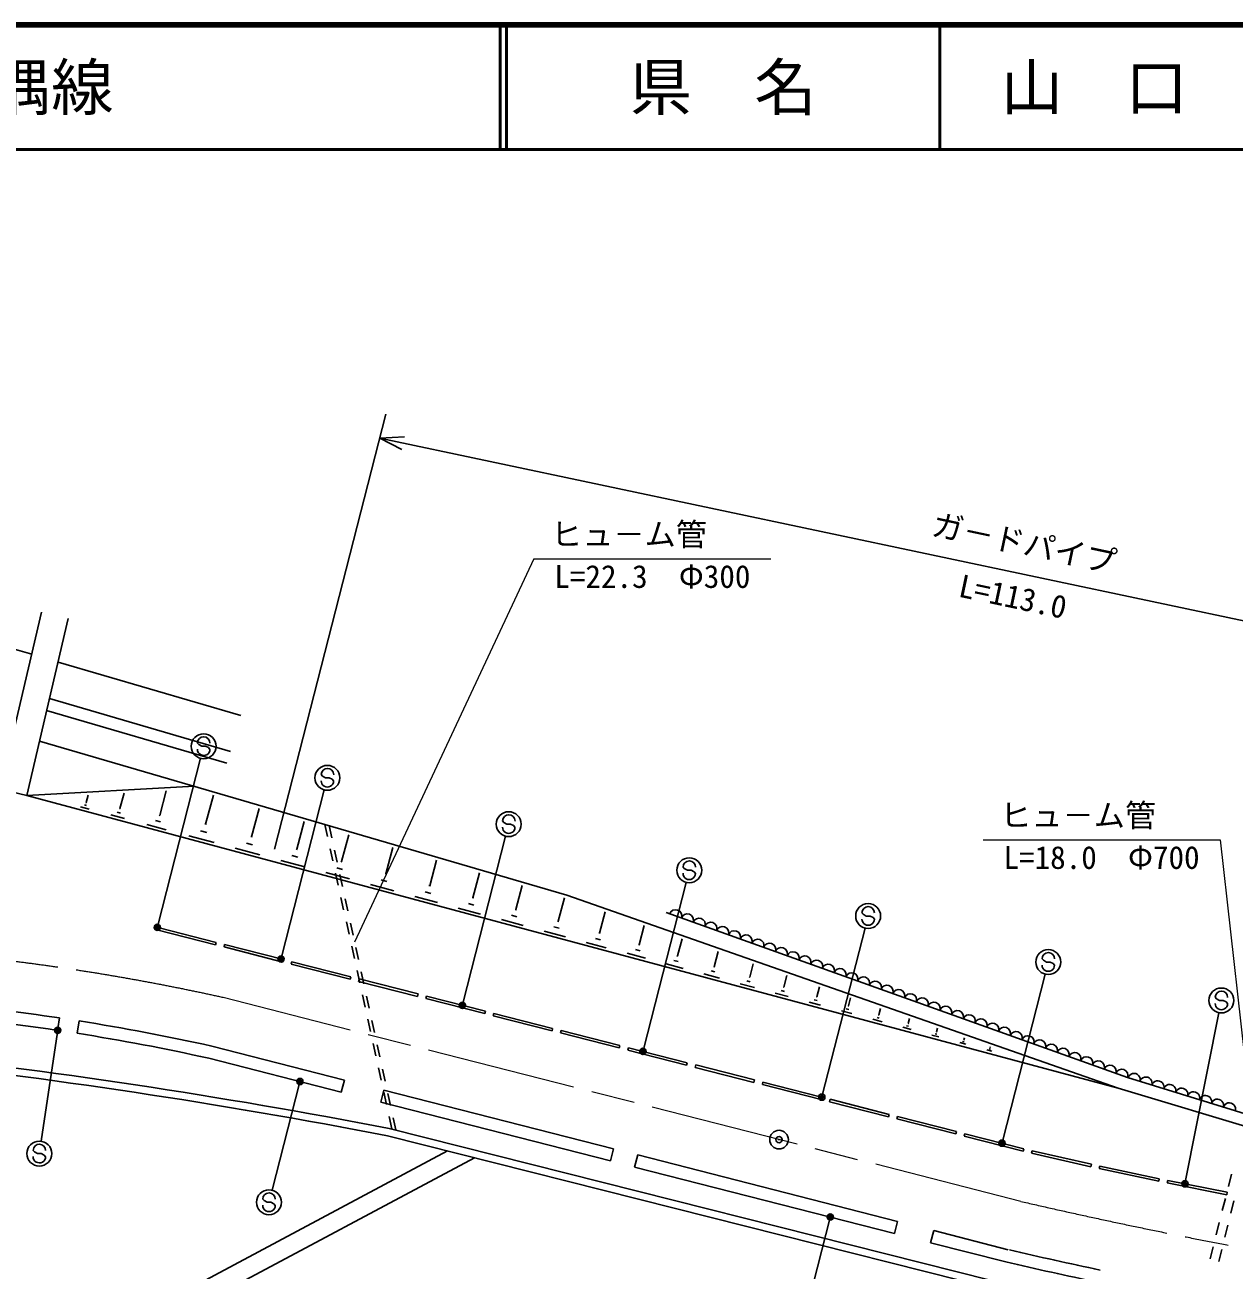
# Model space of a CAD drawing. Units: millimetres, scale not verified. Extents: x 40000 to 680000, y 20000 to 380000.
# Drawn here: x 259631 to 356594, y 280102 to 380000 of the extents above; entities that cross this region are included whole.
import ezdxf
from ezdxf.enums import TextEntityAlignment as Align

# ---------------------------------------------------------------- set-up
doc = ezdxf.new("R2010")
doc.units = ezdxf.units.MM
doc.header["$LTSCALE"] = 1000
doc.header["$PDMODE"] = 32
doc.header["$PDSIZE"] = 500
doc.linetypes.add('CHAIN', pattern=[18.5, 12, -1.5, 3.5, -1.5])
for name, color, linetype, lineweight in [('M-BGD', 7, 'Continuous', 25), ('M-BMK', 2, 'CHAIN', 13), ('M-BMK-SRVR', 3, 'Continuous', 25), ('M-STR-HTXT', 7, 'Continuous', 13), ('M-STR-STRC', 7, 'Continuous', 25), ('M-TTL', 2, 'Continuous', 140), ('M-TTL-LINE', 7, 'Continuous', 50)]:
    doc.layers.add(name, color=color, linetype=linetype, lineweight=lineweight)
doc.layers.add('M-TTL-TXT', color=7, linetype='Continuous')
doc.styles.add('@ＭＳ ゴシック', font='')
doc.styles.add('ＭＳ ゴシック', font='')
doc.styles.get('@ＭＳ ゴシック').set_extended_font_data('@MS Gothic')
doc.styles.get('ＭＳ ゴシック').set_extended_font_data('MS Gothic')

msp = doc.modelspace()

# ---------------------------------------------------------------- linework, layer by layer
at = {"layer": 'M-BGD'}
for p, q in [((260176, 329504), (249101, 332744)), ((260969, 332878), (257632, 318678)), ((263110, 332375), (259773, 318175)), ((276950, 324598), (262290, 328886)), ((276108, 321719), (261603, 325961)), ((275827, 320759), (261374, 324986)), ((303090, 310180), (260801, 322549)), ((257632, 318678), (259773, 318175)), ((259773, 318175), (273222, 318916)), ((259773, 318175), (347301, 294690)), ((264539, 317603), (264702, 318208)), ((267248, 317134), (267579, 318367)), ((270437, 316582), (270966, 318554)), ((274125, 315883), (274749, 318209)), ((264079, 317278), (264775, 317091)), ((264396, 317417), (264570, 317370)), ((264517, 317608), (264561, 317597)), ((267022, 316841), (267297, 316768)), ((267213, 317143), (267282, 317125)), ((277799, 314871), (278407, 317139)), ((266522, 316623), (267620, 316328)), ((269400, 315851), (270969, 315429)), ((270115, 316163), (270507, 316058)), ((270388, 316595), (270486, 316569)), ((274062, 315900), (274188, 315866)), ((281432, 313870), (282025, 316081)), ((283688, 315855), (283903, 314878)), ((284016, 315759), (284231, 314782)), ((272788, 314941), (274811, 314399)), ((273710, 315345), (274215, 315209)), ((277737, 314888), (277861, 314854)), ((285024, 312880), (285602, 315035)), ((276490, 313948), (278470, 313417)), ((277392, 314343), (277887, 314210)), ((281371, 313886), (281492, 313854)), ((284118, 313901), (284332, 312925)), ((284446, 313805), (284661, 312829)), ((288576, 311901), (289139, 314000)), ((280149, 312966), (282089, 312446)), ((281033, 313353), (281518, 313223)), ((284964, 312896), (285083, 312864)), ((292089, 310933), (292637, 312977)), ((283768, 311995), (285668, 311486)), ((284547, 311948), (284762, 310971)), ((284634, 312374), (285108, 312247)), ((284875, 311852), (285090, 310875)), ((288518, 311917), (288634, 311885)), ((295562, 309976), (296096, 311965)), ((287347, 311035), (289206, 310536)), ((288194, 311406), (288659, 311281)), ((292032, 310948), (292145, 310918)), ((298997, 309029), (299516, 310965)), ((284976, 309995), (285191, 309018)), ((285305, 309899), (285519, 308922)), ((290886, 310086), (292705, 309597)), ((291715, 310448), (292170, 310326)), ((295506, 309991), (295618, 309961)), ((302393, 308093), (302898, 309975)), ((347301, 294690), (303090, 310180)), ((294385, 309147), (296165, 308669)), ((295196, 309501), (295641, 309382)), ((298942, 309044), (299051, 309015)), ((305710, 307138), (306166, 308838)), ((348055, 295545), (311062, 308784)), ((285406, 308041), (285621, 307065)), ((285734, 307945), (285949, 306969)), ((297846, 308218), (299587, 307751)), ((298639, 308565), (299074, 308448)), ((302340, 308108), (302446, 308079)), ((308891, 306206), (309302, 307739)), ((270199, 307404), (270212, 307452)), ((274918, 306198), (270199, 307404)), ((274967, 306392), (270394, 307560)), ((301267, 307300), (302970, 306843)), ((302043, 307640), (302469, 307525)), ((305381, 306711), (305781, 306604)), ((305660, 307152), (305760, 307125)), ((274918, 306198), (274967, 306392)), ((275596, 306024), (275645, 306218)), ((280314, 304818), (275596, 306024)), ((280364, 305012), (275645, 306218)), ((285835, 306088), (286050, 305111)), ((286164, 305992), (286378, 305015)), ((304651, 306392), (306253, 305962)), ((308587, 305812), (308957, 305713)), ((308845, 306218), (308937, 306194)), ((311955, 305308), (312323, 306681)), ((280314, 304818), (280364, 305012)), ((280992, 304645), (281042, 304839)), ((285760, 303632), (281042, 304839)), ((307913, 305517), (309393, 305120)), ((311675, 304945), (312016, 304854)), ((311913, 305320), (311998, 305297)), ((314906, 304443), (315233, 305661)), ((285710, 303439), (280992, 304645)), ((286265, 304135), (286480, 303158)), ((286593, 304039), (286808, 303062)), ((311055, 304674), (312417, 304308)), ((314081, 303862), (315330, 303527)), ((314650, 304111), (314962, 304027)), ((314867, 304454), (314945, 304433)), ((317749, 303610), (318036, 304679)), ((320487, 302808), (320736, 303733)), ((285710, 303439), (285760, 303632)), ((286389, 303265), (286438, 303459)), ((291107, 302059), (286389, 303265)), ((291156, 302253), (286438, 303459)), ((316996, 303080), (318135, 302774)), ((317515, 303307), (317800, 303230)), ((317714, 303620), (317785, 303601)), ((320455, 302816), (320520, 302799)), ((323125, 302035), (323336, 302822)), ((286694, 302181), (286909, 301205)), ((287023, 302085), (287237, 301109)), ((291107, 302059), (291156, 302253)), ((291785, 301886), (291835, 302080)), ((296503, 300680), (291785, 301886)), ((296553, 300873), (291835, 302080)), ((319804, 302326), (320838, 302049)), ((320275, 302532), (320533, 302463)), ((322933, 301787), (323166, 301724)), ((323095, 302043), (323154, 302027)), ((325665, 301291), (325840, 301945)), ((296503, 300680), (296553, 300873)), ((297182, 300506), (297231, 300700)), ((301949, 299494), (297231, 300700)), ((322508, 301601), (323441, 301351)), ((325113, 300902), (325948, 300678)), ((325493, 301068), (325702, 301012)), ((325639, 301298), (325691, 301284)), ((328112, 300573), (328253, 301099)), ((262281, 299489), (262406, 300329)), ((263819, 299101), (263975, 300089)), ((287124, 300228), (287338, 299251)), ((287452, 300132), (287667, 299155)), ((301900, 299300), (297182, 300506)), ((327622, 300229), (328363, 300030)), ((327960, 300376), (328145, 300327)), ((328089, 300580), (328135, 300567)), ((330335, 299710), (330498, 299666)), ((330448, 299888), (330489, 299877)), ((330469, 299883), (330577, 300285)), ((301900, 299300), (301949, 299494)), ((302578, 299127), (302628, 299321)), ((307296, 297921), (302578, 299127)), ((307346, 298114), (302628, 299321)), ((330039, 299580), (330689, 299406)), ((332367, 298956), (332929, 298805)), ((332623, 299068), (332764, 299030)), ((332721, 299222), (332756, 299213)), ((332739, 299218), (332815, 299501)), ((334925, 298577), (334971, 298746)), ((285251, 295350), (274608, 298071)), ((287553, 298275), (287768, 297298)), ((287881, 298179), (288096, 297202)), ((307296, 297921), (307346, 298114)), ((307975, 297747), (308024, 297941)), ((312693, 296541), (307975, 297747)), ((312742, 296735), (308024, 297941)), ((334609, 298354), (335087, 298226)), ((334827, 298449), (334947, 298417)), ((334910, 298581), (334940, 298573)), ((336769, 297774), (337166, 297668)), ((336950, 297854), (337049, 297827)), ((337019, 297963), (337044, 297956)), ((337031, 297960), (337047, 298018)), ((285004, 294382), (274376, 297098)), ((312693, 296541), (312742, 296735)), ((287983, 296321), (288197, 295345)), ((288311, 296225), (288526, 295249)), ((313371, 296368), (313421, 296562)), ((318089, 295162), (313371, 296368)), ((318139, 295355), (313421, 296562)), ((285004, 294382), (285251, 295350)), ((318089, 295162), (318139, 295355)), ((318767, 294988), (318817, 295182)), ((323486, 293782), (318767, 294988)), ((323390, 294013), (318817, 295182)), ((365284, 290212), (348055, 295545)), ((288178, 293570), (288425, 294539)), ((288412, 294368), (288627, 293391)), ((306833, 289833), (288425, 294539)), ((288740, 294272), (288955, 293295)), ((323486, 293782), (323498, 293831)), ((324164, 293609), (324213, 293803)), ((328932, 292596), (324213, 293803)), ((373581, 286794), (347301, 294690)), ((306586, 288865), (288178, 293570)), ((328882, 292403), (324164, 293609)), ((288841, 292415), (289056, 291438)), ((289170, 292319), (289384, 291342)), ((328882, 292403), (328932, 292596)), ((329560, 292229), (329610, 292423)), ((334279, 291023), (329560, 292229)), ((334328, 291217), (329610, 292423)), ((347682, 276002), (288712, 290878)), ((348124, 276509), (288842, 291463)), ((334279, 291023), (334328, 291217)), ((334957, 290850), (335006, 291044)), ((339675, 289644), (334957, 290850)), ((339725, 289837), (335006, 291044)), ((306586, 288865), (306833, 289833)), ((339675, 289644), (339725, 289837)), ((293515, 289666), (261699, 272689)), ((295678, 289120), (262406, 271365)), ((308523, 288369), (308771, 289338)), ((329601, 284013), (308771, 289338)), ((340353, 289470), (340397, 289665)), ((345104, 288398), (340353, 289470)), ((345148, 288593), (340397, 289665)), ((329354, 283044), (308523, 288369)), ((345104, 288398), (345148, 288593)), ((345788, 288249), (345829, 288444)), ((350552, 287238), (345788, 288249)), ((350593, 287434), (345829, 288444)), ((356375, 287792), (356134, 286821)), ((350552, 287238), (350593, 287434)), ((351237, 287098), (351276, 287294)), ((356014, 286148), (351237, 287098)), ((356053, 286344), (351276, 287294)), ((355893, 285851), (355652, 284880)), ((356014, 286148), (356053, 286344)), ((356564, 285649), (356323, 284678)), ((329354, 283044), (329601, 284013)), ((355411, 283910), (355171, 282939)), ((332260, 282301), (332508, 283270)), ((338490, 281741), (332508, 283270)), ((356083, 283708), (355842, 282737)), ((338298, 280758), (332260, 282301)), ((354930, 281968), (354689, 280998)), ((355601, 281767), (355360, 280796))]:
    msp.add_line(p, q, dxfattribs=at)
for centre, radius, start, end in [((311806, 308517), 500, 340.30907, 160.30907), ((312747, 308181), 500, 340.30907, 160.30907), ((313689, 307844), 500, 340.30907, 160.30907), ((314630, 307507), 500, 340.30907, 160.30907), ((315572, 307170), 500, 340.30907, 160.30907), ((316514, 306833), 500, 340.30907, 160.30907), ((317455, 306496), 500, 340.30907, 160.30907), ((318397, 306159), 500, 340.30907, 160.30907), ((319338, 305822), 500, 340.30907, 160.30907), ((320280, 305485), 500, 340.30907, 160.30907), ((321221, 305148), 500, 340.30907, 160.30907), ((322163, 304811), 500, 340.30907, 160.30907), ((323104, 304474), 500, 340.30907, 160.30907), ((324046, 304137), 500, 340.30907, 160.30907), ((324987, 303800), 500, 340.30907, 160.30907), ((325929, 303463), 500, 340.30907, 160.30907), ((326870, 303126), 500, 340.30907, 160.30907), ((327812, 302789), 500, 340.30907, 160.30907), ((328753, 302452), 500, 340.30907, 160.30907), ((329695, 302116), 500, 340.30907, 160.30907), ((330636, 301779), 500, 340.30907, 160.30907), ((331578, 301442), 500, 340.30907, 160.30907), ((236499, 126247), 176000, 81.53549, 84.80746), ((332519, 301105), 500, 340.30907, 160.30907), ((333461, 300768), 500, 340.30907, 160.30907), ((334402, 300431), 500, 340.30907, 160.30907), ((236499, 126247), 175000, 81.5846, 84.81055), ((236499, 126247), 176000, 77.49485, 81.01866), ((335344, 300094), 500, 340.30907, 160.30907), ((336286, 299757), 500, 340.30907, 160.30907), ((337227, 299420), 500, 340.30907, 160.30907), ((236499, 126247), 175000, 77.50009, 81.01866), ((338169, 299083), 500, 340.30907, 160.30907), ((339110, 298746), 500, 340.30907, 160.30907), ((340052, 298409), 500, 340.30907, 160.30907), ((340993, 298072), 500, 340.30907, 160.30907), ((341935, 297735), 500, 340.30907, 160.30907), ((342876, 297398), 500, 340.30907, 160.30907), ((193768, -200748), 500710, 79.06949, 83.78797), ((193768, -200748), 501310, 79.06755, 83.78797), ((343818, 297061), 500, 340.30907, 160.30907), ((344759, 296724), 500, 340.30907, 160.30907), ((345701, 296387), 500, 340.30907, 160.30907), ((346642, 296050), 500, 340.30907, 160.30907), ((347584, 295714), 500, 340.30907, 160.30907), ((348566, 295387), 500, 342.80009, 162.80009), ((349522, 295091), 500, 342.80009, 162.80009), ((350477, 294795), 500, 342.80009, 162.80009), ((351432, 294499), 500, 342.80009, 162.80009), ((352388, 294204), 500, 342.80009, 162.80009), ((353343, 293908), 500, 342.80009, 162.80009), ((354298, 293612), 500, 342.80009, 162.80009), ((355253, 293317), 500, 342.80009, 162.80009), ((356209, 293021), 500, 342.80009, 162.80009), ((438824, 715295), 445013, 256.98181, 257.94056), ((438824, 715295), 446013, 256.97438, 257.94056)]:
    msp.add_arc(centre, radius, start, end, dxfattribs=at)
at = {"layer": 'M-BMK'}
msp.add_line((339481, 285616), (275537, 301962), dxfattribs=at)
for centre, radius, start, end in [((236499, 126247), 180000, 77.47435, 84.79538), ((438824, 715295), 441013, 256.98181, 261.78873)]:
    msp.add_arc(centre, radius, start, end, dxfattribs=at)
at = {"layer": 'M-BMK-SRVR'}
msp.add_circle((320104, 290570), 750, dxfattribs=at)
msp.add_point((320104, 290570), dxfattribs=at)
at = {"layer": 'M-STR-HTXT'}
for p, q in [((300447, 337164), (286073, 306406)), ((300447, 337164), (319447, 337164)), ((336467, 314620), (355467, 314620)), ((355467, 314620), (357960, 292479))]:
    msp.add_line(p, q, dxfattribs=at)
at = {"layer": 'M-STR-STRC'}
for p, q in [((279651, 313877), (288574, 348784)), ((290076, 346953), (288079, 346847)), ((390442, 325181), (288079, 346847)), ((288079, 346847), (289862, 345940)), ((273569, 322271), (273469, 322389)), ((273813, 322131), (273569, 322271)), ((274114, 322129), (273813, 322131)), ((274359, 322017), (274114, 322129)), ((274465, 321881), (274359, 322017)), ((270286, 307743), (273716, 321161)), ((283490, 319735), (283390, 319853)), ((283734, 319595), (283490, 319735)), ((284035, 319593), (283734, 319595)), ((284280, 319481), (284035, 319593)), ((284386, 319345), (284280, 319481)), ((280207, 305207), (283637, 318625)), ((298032, 316017), (297932, 316135)), ((298277, 315878), (298032, 316017)), ((298578, 315876), (298277, 315878)), ((298823, 315764), (298578, 315876)), ((298929, 315627), (298823, 315764)), ((294749, 301489), (298179, 314908)), ((312506, 312317), (312407, 312435)), ((312751, 312178), (312506, 312317)), ((313052, 312175), (312751, 312178)), ((313297, 312064), (313052, 312175)), ((313403, 311927), (313297, 312064)), ((309224, 297789), (312654, 311208)), ((326855, 308649), (326756, 308767)), ((327100, 308510), (326855, 308649)), ((327401, 308507), (327100, 308510)), ((327646, 308396), (327401, 308507)), ((327752, 308259), (327646, 308396)), ((323572, 294121), (327003, 307540)), ((341301, 304956), (341201, 305074)), ((341545, 304817), (341301, 304956)), ((341846, 304815), (341545, 304817)), ((342091, 304703), (341846, 304815)), ((342197, 304567), (342091, 304703)), ((338018, 290429), (341448, 303847)), ((355178, 301874), (355079, 301992)), ((355423, 301734), (355178, 301874)), ((355724, 301732), (355423, 301734)), ((355969, 301620), (355724, 301732)), ((352679, 287168), (355379, 300752)), ((356075, 301484), (355969, 301620)), ((262237, 299192), (260934, 290438)), ((281643, 295086), (279451, 286512)), ((260391, 289590), (260292, 289708)), ((260636, 289450), (260391, 289590)), ((260937, 289448), (260636, 289450)), ((261182, 289336), (260937, 289448)), ((261288, 289200), (261182, 289336)), ((278808, 285683), (278708, 285801)), ((279053, 285544), (278808, 285683)), ((279353, 285542), (279053, 285544)), ((279599, 285430), (279353, 285542)), ((279704, 285294), (279599, 285430)), ((324179, 284212), (321987, 275638))]:
    msp.add_line(p, q, dxfattribs=at)
for centre, radius in [((273964, 322130), 1000), ((283885, 319594), 1000), ((298427, 315877), 1000), ((312902, 312177), 1000), ((327250, 308509), 1000), ((270249, 307598), 150), ((270249, 307598), 120), ((270249, 307598), 90), ((270249, 307598), 60), ((270249, 307598), 30), ((341696, 304816), 1000), ((280170, 305062), 150), ((280170, 305062), 120), ((280170, 305062), 90), ((280170, 305062), 60), ((280170, 305062), 30), ((355574, 301733), 1000), ((294712, 301344), 150), ((294712, 301344), 120), ((294712, 301344), 90), ((294712, 301344), 60), ((294712, 301344), 30), ((262259, 299340), 150), ((262259, 299340), 120), ((262259, 299340), 90), ((262259, 299340), 60), ((262259, 299340), 30), ((309187, 297644), 150), ((309187, 297644), 120), ((309187, 297644), 90), ((309187, 297644), 60), ((309187, 297644), 30), ((281680, 295231), 150), ((281680, 295231), 120), ((281680, 295231), 90), ((281680, 295231), 60), ((281680, 295231), 30), ((323535, 293976), 150), ((323535, 293976), 120), ((323535, 293976), 90), ((323535, 293976), 60), ((323535, 293976), 30), ((260787, 289449), 1000), ((337981, 290283), 150), ((337981, 290283), 120), ((337981, 290283), 90), ((337981, 290283), 60), ((337981, 290283), 30), ((352650, 287021), 150), ((352650, 287021), 120), ((352650, 287021), 90), ((352650, 287021), 60), ((352650, 287021), 30), ((279203, 285543), 1000), ((324216, 284358), 150), ((324216, 284358), 120), ((324216, 284358), 90), ((324216, 284358), 60), ((324216, 284358), 30)]:
    msp.add_circle(centre, radius, dxfattribs=at)
for centre, start, end in [((273969, 322385), 359.55488, 179.55488), ((273965, 321885), 179.55488, 359.55488), ((283890, 319849), 359.55488, 179.55488), ((283886, 319349), 179.55488, 359.55488), ((298432, 316131), 359.55488, 179.55488), ((298429, 315631), 179.55488, 359.55488), ((312907, 312431), 359.55488, 179.55488), ((312903, 311931), 179.55488, 359.55488), ((327256, 308763), 359.55488, 179.55488), ((327252, 308263), 179.55488, 359.55488), ((341701, 305071), 359.55488, 179.55488), ((341697, 304571), 179.55488, 359.55488), ((355579, 301988), 359.55488, 179.55488), ((355575, 301488), 179.55488, 359.55488), ((260792, 289704), 359.55488, 179.55488), ((260788, 289204), 179.55488, 359.55488), ((279208, 285798), 359.55488, 179.55488), ((279204, 285298), 179.55488, 359.55488)]:
    msp.add_arc(centre, 500, start, end, dxfattribs=at)
for p in [(270249, 307598), (280170, 305062), (294712, 301344), (262259, 299340), (309187, 297644), (281680, 295231), (323535, 293976), (337981, 290283), (352650, 287021), (324216, 284358)]:
    msp.add_point(p, dxfattribs=at)
at = {"layer": 'M-TTL'}
msp.add_line((680000, 380000), (40000, 380000), dxfattribs=at)
at = {"layer": 'M-TTL-LINE'}
for p, q in [((297750, 380000), (297750, 370000)), ((298250, 380000), (298250, 370000)), ((333000, 380000), (333000, 370000)), ((40000, 370000), (680000, 370000))]:
    msp.add_line(p, q, dxfattribs=at)

# ---------------------------------------------------------------- texts
at = {"layer": 'M-STR-HTXT', "style": 'ＭＳ ゴシック'}
for p in [(301822, 337664), (337842, 315120)]:
    msp.add_text('ヒュ－ム管', height=1833, dxfattribs=at).set_placement(p, align=Align.BOTTOM_LEFT)
for s, p in [('L=22.3\u3000Φ300', (309947, 336664)), ('L=18.0\u3000Φ700', (345967, 314120))]:
    msp.add_text(s, height=1833, dxfattribs=at).set_placement(p, align=Align.TOP_CENTER)
at = {"layer": 'M-STR-STRC', "style": 'ＭＳ ゴシック'}
msp.add_text('ガ－ドパイプ', height=1833, rotation=348.049, dxfattribs=at).set_placement((339468, 336992), align=Align.BOTTOM_CENTER)
at = {"layer": 'M-STR-STRC', "style": '@ＭＳ ゴシック'}
msp.add_text('L=113.0', height=1833, rotation=348.049, dxfattribs=at).set_placement((339054, 335035), align=Align.TOP_CENTER)
at = {"layer": 'M-TTL-TXT', "style": 'ＭＳ ゴシック'}
msp.add_text('主要地方道小郡三隅線', height=3666, dxfattribs=at).set_placement((216734, 375000), align=Align.MIDDLE_LEFT)
for s, p in [('県\u3000名', (315625, 375000)), ('山\u3000口\u3000県', (350375, 375000))]:
    msp.add_text(s, height=3666, dxfattribs=at).set_placement(p, align=Align.MIDDLE_CENTER)

doc.saveas('drawing.dxf')
